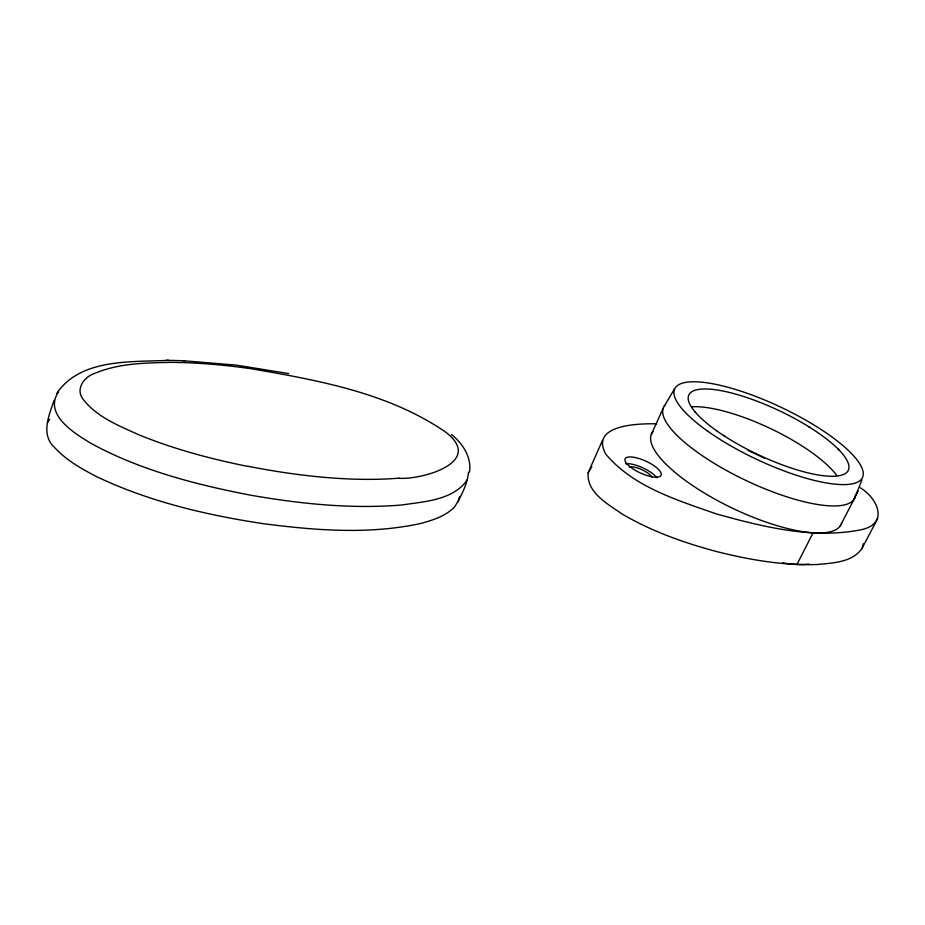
<?xml version="1.0" encoding="UTF-8"?>
<svg xmlns="http://www.w3.org/2000/svg" width="925" height="925" viewBox="0 0 925 925"><rect width="100%" height="100%" fill="white"/><g stroke="black" fill="none" stroke-linecap="round" stroke-linejoin="round"><path stroke-width="1.39" d="M656.634 423.823C639.452 423.419 589.225 424.448 605.829 454.221C633.475 487.001 677.192 500.113 716.285 513.907C762.558 526.707 811.815 539.217 859.903 529.979C889.052 524.752 878.623 499.038 860.273 487.752M469.507 472.016C471.75 457.193 462.627 443.376 451.446 434.519M602.476 440.404L588.138 472.779C586.473 492.701 608.118 504.194 622.132 513.999C651.154 531.112 683.159 542.524 715.592 551.288C748.961 559.764 783.371 565.799 817.931 564.47C833.263 562.874 853.047 562.388 862.25 547.924L877.756 518.382M54.17 400.259C48.909 415.429 40.388 434.75 54.841 447.781C66.704 460.569 82.117 469.206 97.483 477.069C149.711 501.743 206.529 515.109 263.417 523.7C315.286 530.407 368.74 534.673 420.32 523.573C432.565 520.266 445.376 516.266 454.545 507.05C460.951 496.586 467.322 484.48 468.536 472.189M862.25 547.924L863.372 543.796M458.118 501.882L459.76 496.482M861.961 479.821L854.758 497.974L840.201 525.967M651.269 434.461L663.283 408.052M856.307 494.47L857.914 491.036L853.613 499.87M588.138 472.779L591.873 466.755M663.977 406.63L674.464 389.009M796.957 564.458L813.11 532.754M47.533 422.656L49.649 419.245M58.553 391.876C43.082 414.446 74.96 433.698 91.332 443.549C140.577 470.351 195.557 484.538 250.293 495.118C300.139 503.847 351.038 509.155 401.635 505.004C424.159 501.547 452.66 500.506 467.079 480.133M56.679 393.518C80.348 358.172 131.281 362.207 168.535 360.345M399.427 478.317C423.014 479.613 484.677 461.933 445.642 432.091C387.772 392.246 315.679 379.805 247.796 368.185M168.812 362.427C143.803 362.901 117.787 363.548 94.431 373.503C83.99 376.799 75.098 389.437 83.215 399.369C96.94 417.21 119.013 425.812 138.889 434.819C173.992 449.157 210.796 458.962 247.923 466.431M183.011 360.715L236.372 365.132L288.739 373.584M166.211 360.288L185.173 360.773M808.473 426.517L809.907 427.408M724.865 436.322L723.35 435.34M838.062 448.983L838.894 449.828M695.577 412.515L694.848 411.66M855.544 494.748A105.785 30.652 25.4 0 1 747.573 481.243A105.785 30.652 25.4 0 1 664.913 405.335M692.108 406.757A90.627 26.247 25.4 0 1 770.49 428.553A90.627 26.247 25.4 0 1 836.767 475.531M808.82 564.053A104.213 34.167 25.7 0 1 782.596 562.874M841.704 522.96A105.057 32.294 25.6 0 1 730.947 507.478A105.057 32.294 25.6 0 1 652.957 431.605M625.508 463.749A19.737 6.591 24.5 0 1 642.343 467.611A19.737 6.591 24.5 0 1 656.819 477.728M629.451 467.044A13.412 4.486 24.5 0 1 641.603 469.542A13.412 4.486 24.5 0 1 651.859 477.057M748.082 450.521A84.603 25.981 25.5 0 1 764.339 458.187M399.195 478.132A332.561 112.885 18.1 0 1 247.865 466.235M168.743 362.357A407.416 183.138 21.1 0 1 247.865 368.277M707.671 431.177A103.843 28.744 25.3 0 0 861.811 478.688A103.843 28.744 25.3 0 0 736.242 389.679A103.843 28.744 25.3 0 0 707.671 431.177M717.025 431.038A88.187 24.397 25.3 0 0 847.786 471.207A88.187 24.397 25.3 0 0 740.913 395.634A88.187 24.397 25.3 0 0 717.025 431.038M630.792 467.379A19.772 6.521 24.5 0 0 660.843 475.623A19.772 6.521 24.5 0 0 637.626 458.118A19.772 6.521 24.5 0 0 630.792 467.379"/></g></svg>
